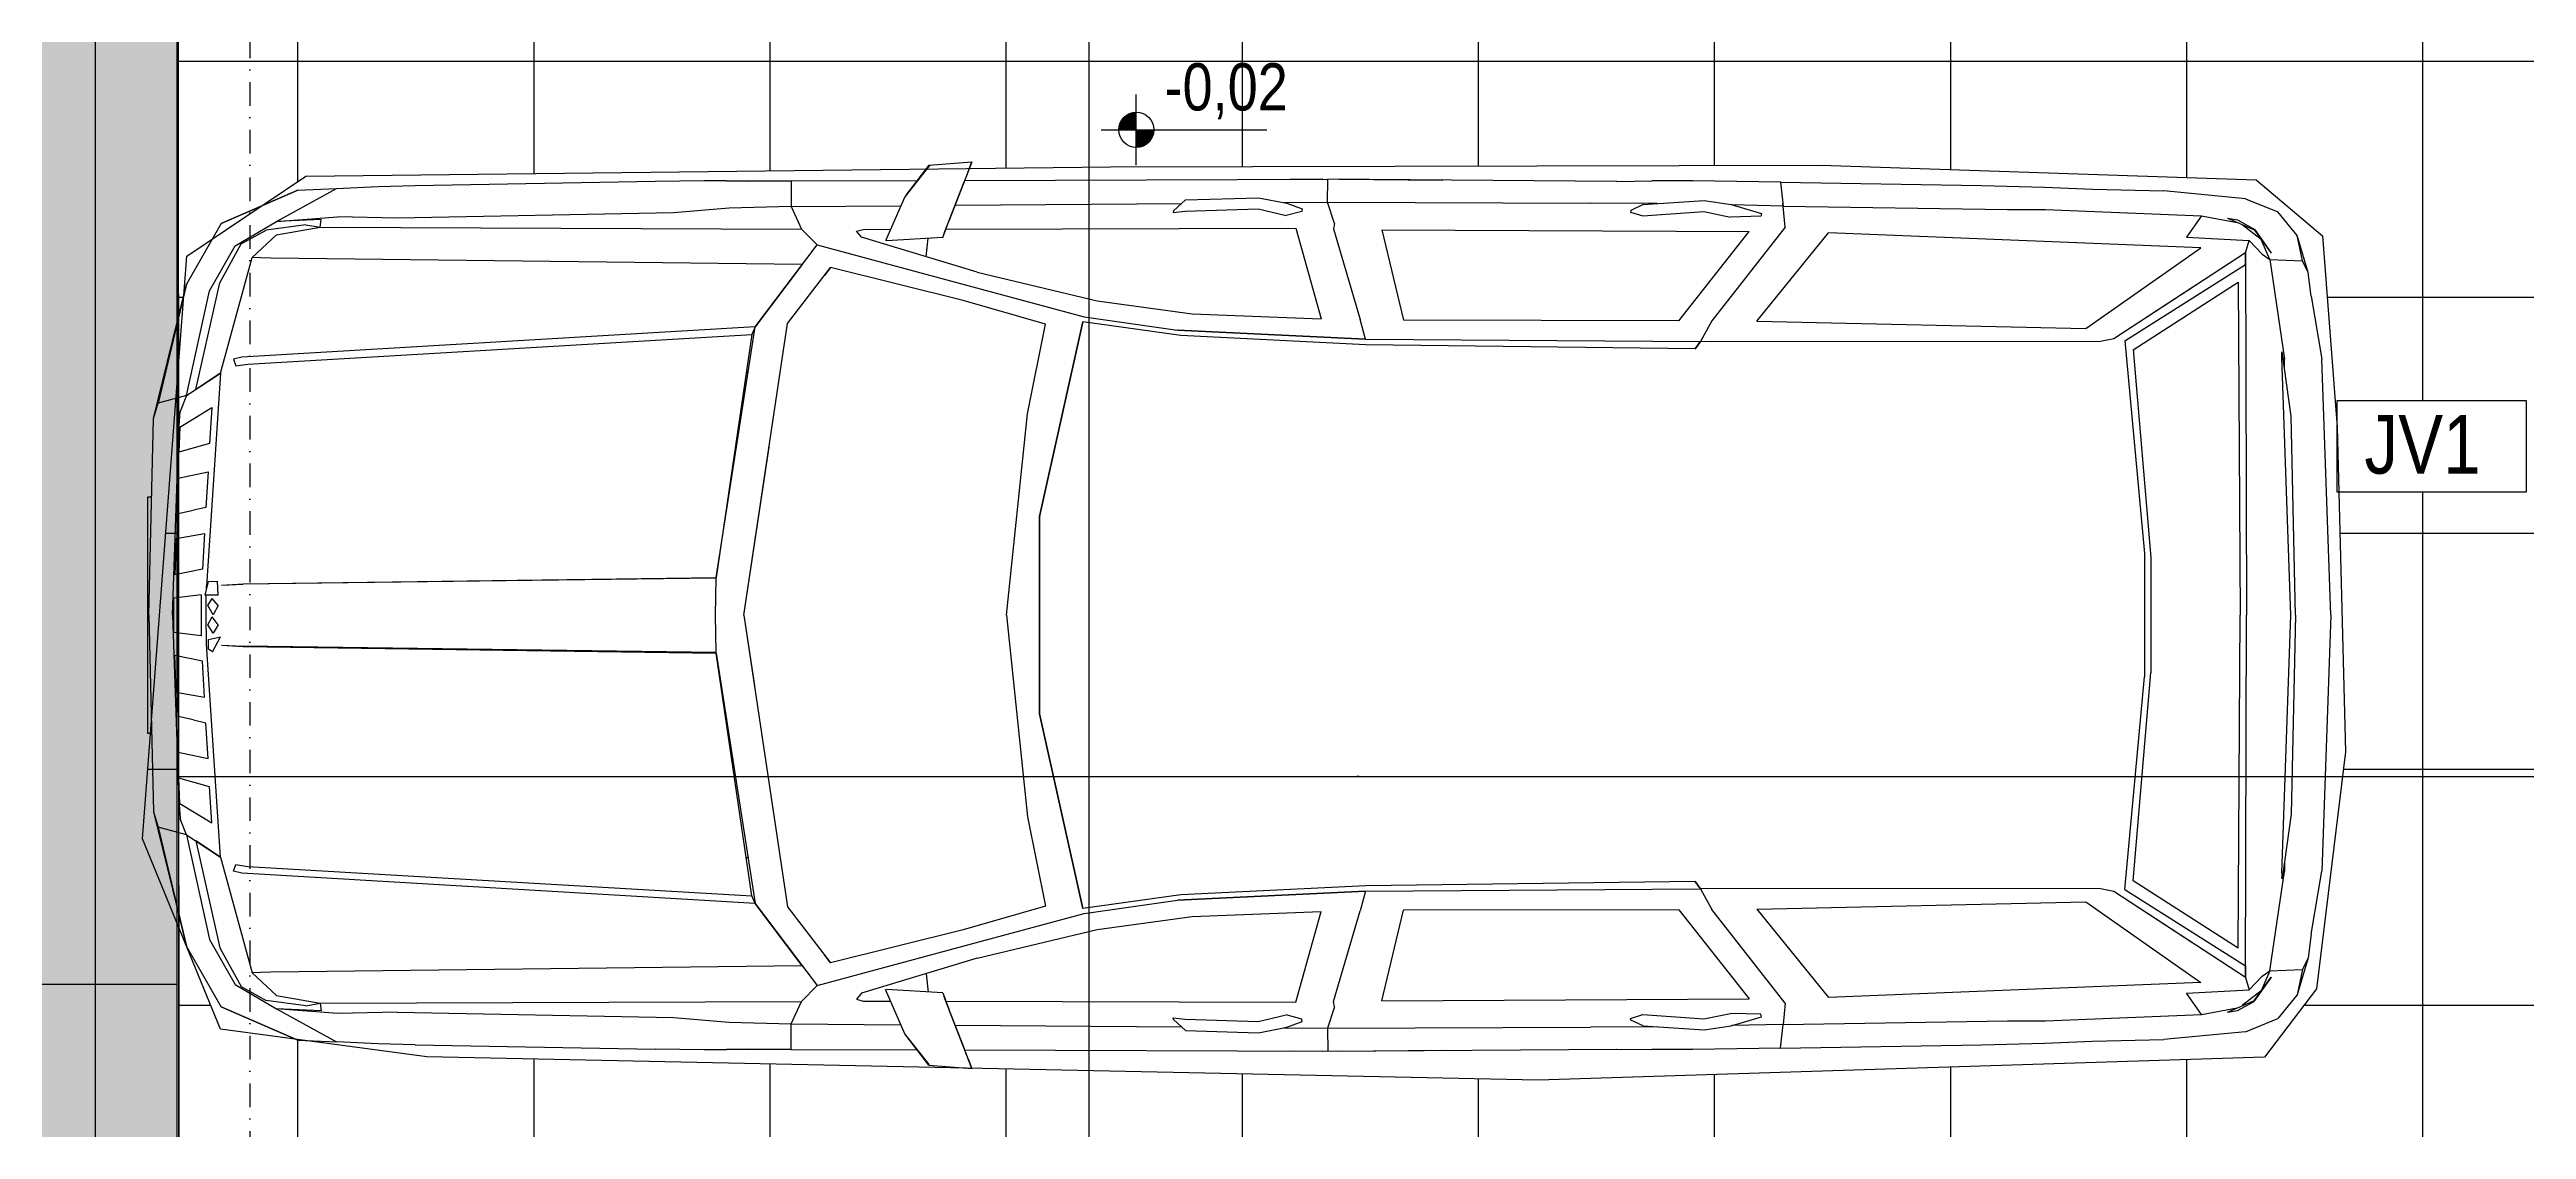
# Model space of a CAD drawing. Header units: millimetres. Extents: x -6300 to 1991, y -4770 to 4545.
# Drawn here: x -2597 to -2072, y 1157 to 1386 of the extents above; entities that cross this region are included whole.
import ezdxf
from ezdxf.enums import TextEntityAlignment as Align

# ---------------------------------------------------------------- set-up
doc = ezdxf.new("R2010")
doc.units = ezdxf.units.MM
doc.header["$LTSCALE"] = 20
doc.header["$MEASUREMENT"] = 0
doc.linetypes.add('DASHDOT2', pattern=[0.5, 0.25, -0.125, 0, -0.125])
doc.layers.get('0').update_dxf_attribs({"linetype": 'CONTINUOUS'})
doc.layers.get('DEFPOINTS').update_dxf_attribs({"linetype": 'CONTINUOUS'})
for name, color, linetype in [('COTA', 7, 'CONTINUOUS'), ('LAYER1', 7, 'CONTINUOUS'), ('MOBIL', 7, 'CONTINUOUS')]:
    doc.layers.add(name, color=color, linetype=linetype)
for name, color, linetype, lineweight in [('E-Pen-C', 4, 'CONTINUOUS', 15), ('E-Pen-G', 3, 'CONTINUOUS', 30), ('E-Txt-W', 7, 'CONTINUOUS', 20)]:
    doc.layers.add(name, color=color, linetype=linetype, lineweight=lineweight)
doc.styles.add('F2', font='ARIALN.TTF')
doc.dimstyles.new('DIMENSION-1', dxfattribs={"dimtxt": 0.145, "dimasz": 0.07, "dimexe": 1, "dimexo": 0, "dimgap": 0.12, "dimtad": 1, "dimzin": 7, "dimdsep": 46, "dimtxsty": 'F2', "dimblk1": 'TRACO', "dimblk2": 'TRACO', "dimsah": 1, "dimcen": 1, "dimse1": 1, "dimse2": 1, "dimclrd": 4, "dimclre": 256, "dimclrt": 4, "dimadec": 8, "dimazin": 0, "dimtfac": 1, "dimtix": 1, "dimtmove": 2, "dimatfit": 3, "dimldrblk": 'TRACO', "dimfxl": 1, "dimtolj": 1, "dimtzin": 0, "dimarcsym": 0})

# ---------------------------------------------------------------- blocks, each defined once
blk = doc.blocks.new('hilux 2')
at = {"layer": 'MOBIL', "color": 8}
for p, q in [((-2.9672, 0.9528), (-3.0199, 0.8866)), ((-2.9686, 0.953), (-3.0173, 0.8899)), ((-2.9686, 0.953), (-2.8774, 0.9605)), ((-2.8791, 0.9564), (-2.8942, 0.9177)), ((-2.8855, 0.9397), (-2.8774, 0.9605)), ((-2.8774, 0.9605), (-2.8791, 0.9564)), ((-4.4675, 0.8298), (-4.3049, 0.9004)), ((-4.3049, 0.9004), (-4.4674, 0.8298)), ((-4.3503, 0.834), (-4.2234, 0.9041)), ((-4.3049, 0.9004), (-4.2234, 0.9041)), ((-4.2234, 0.9041), (-4.135, 0.9079)), ((-4.135, 0.9079), (-4.0564, 0.91)), ((-4.0564, 0.91), (-3.548, 0.9196)), ((-3.548, 0.9196), (-3.444, 0.921)), ((-3.351, 0.9192), (-3.444, 0.921)), ((-3.444, 0.921), (-3.351, 0.9192)), ((-3.2603, 0.9199), (-3.351, 0.9192)), ((-3.351, 0.9192), (-3.2603, 0.9199)), ((-3.2603, 0.9199), (-3.2604, 0.8655)), ((-3.2603, 0.9199), (-2.9935, 0.9207)), ((-2.9346, 0.8131), (-2.8942, 0.9177)), ((-2.9346, 0.8131), (-2.8942, 0.9177)), ((-2.8855, 0.9397), (-2.9261, 0.8348)), ((-2.8927, 0.921), (-2.1242, 0.9235)), ((-2.1348, 0.924), (-2.2039, 0.9232)), ((-2.1344, 0.9235), (-2.1348, 0.924)), ((-2.1244, 0.8749), (-2.1242, 0.9235)), ((-1.5125, 0.919), (-2.1242, 0.9235)), ((-2.1005, 0.9236), (-1.8802, 0.9217)), ((-2.1005, 0.9236), (-2.1005, 0.9233)), ((-1.5125, 0.919), (-1.4378, 0.9198)), ((-1.5122, 0.919), (-1.5125, 0.919)), ((-1.3512, 0.9198), (-1.4378, 0.9198)), ((-1.1649, 0.9174), (-1.3512, 0.9198)), ((-1.165, 0.9174), (-0.7396, 0.91)), ((-1.165, 0.9174), (-1.1595, 0.8668)), ((-1.165, 0.9174), (-1.1649, 0.9174)), ((-0.7396, 0.91), (-0.6059, 0.9065)), ((-0.6059, 0.9065), (-0.5046, 0.9024)), ((-0.5046, 0.9024), (-0.3535, 0.899)), ((-0.1806, 0.8823), (-0.3535, 0.899)), ((-4.3503, 0.834), (-4.2213, 0.8436)), ((-4.0948, 0.841), (-4.2213, 0.8436)), ((-3.5096, 0.8522), (-4.0948, 0.841)), ((-3.3915, 0.8622), (-3.5096, 0.8522)), ((-3.2604, 0.8655), (-3.3916, 0.8622)), ((-3.2604, 0.8655), (-3.0282, 0.8674)), ((-3.2604, 0.8655), (-3.2387, 0.818)), ((-3.0199, 0.8866), (-3.0604, 0.793)), ((-2.9131, 0.8684), (-2.4332, 0.8723)), ((-2.4509, 0.8565), (-2.4516, 0.8529)), ((-2.4516, 0.8529), (-2.426, 0.8556)), ((-2.4251, 0.8796), (-2.4509, 0.8565)), ((-2.426, 0.8556), (-2.2712, 0.8606)), ((-2.4251, 0.8796), (-2.2704, 0.8844)), ((-2.2712, 0.8606), (-2.2118, 0.8465)), ((-2.2704, 0.8844), (-2.2105, 0.8729)), ((-2.2167, 0.8741), (-2.1244, 0.8749)), ((-2.1791, 0.8554), (-2.2118, 0.8465)), ((-2.2105, 0.8729), (-2.1781, 0.8609)), ((-2.1781, 0.8609), (-2.1791, 0.8554)), ((-2.1244, 0.8749), (-1.5679, 0.873)), ((-2.1095, 0.8297), (-2.1244, 0.8749)), ((-1.4267, 0.8721), (-1.5679, 0.873)), ((-1.4823, 0.8576), (-1.483, 0.854)), ((-1.483, 0.854), (-1.457, 0.8462)), ((-1.4561, 0.8702), (-1.4823, 0.8576)), ((-1.457, 0.8462), (-1.3276, 0.8552)), ((-1.4561, 0.8702), (-1.3268, 0.8784)), ((-1.3276, 0.8552), (-1.2713, 0.8434)), ((-1.3268, 0.8784), (-1.2699, 0.8698)), ((-1.2067, 0.8455), (-1.2713, 0.8434)), ((-1.2699, 0.8698), (-1.2056, 0.851)), ((-1.1595, 0.8668), (-1.2682, 0.8693)), ((-1.2056, 0.851), (-1.2067, 0.8455)), ((-1.1595, 0.8668), (-1.1601, 0.8725)), ((-1.1595, 0.8668), (-0.6848, 0.8593)), ((-1.1553, 0.822), (-1.1595, 0.8668)), ((-0.6848, 0.8593), (-0.6042, 0.8591)), ((-0.6042, 0.8591), (-0.2735, 0.8461)), ((-0.6042, 0.8591), (-0.6039, 0.8591)), ((-0.2735, 0.8461), (-0.3056, 0.801)), ((-0.2737, 0.8461), (-0.2735, 0.8461)), ((-0.2735, 0.8461), (-0.198, 0.8318)), ((-0.2188, 0.8408), (-0.1604, 0.8154)), ((-0.2188, 0.8408), (-0.1973, 0.8377)), ((-0.1806, 0.8823), (-0.1118, 0.8545)), ((-0.0708, 0.8041), (-0.1118, 0.8545)), ((-4.4674, 0.8298), (-4.5407, 0.7012)), ((-4.4675, 0.8298), (-4.5407, 0.7013)), ((-4.438, 0.7821), (-4.3503, 0.834)), ((-4.4253, 0.7865), (-4.372, 0.8159)), ((-4.3505, 0.8059), (-4.4017, 0.7578)), ((-4.288, 0.8272), (-4.372, 0.8159)), ((-4.3505, 0.8059), (-4.258, 0.8222)), ((-4.2556, 0.8382), (-4.3503, 0.834)), ((-4.288, 0.8272), (-4.258, 0.8222)), ((-4.258, 0.8222), (-4.2556, 0.8382)), ((-4.258, 0.8222), (-3.2387, 0.818)), ((-3.2053, 0.7846), (-3.2387, 0.818)), ((-3.1219, 0.8133), (-3.1078, 0.8174)), ((-3.1112, 0.8009), (-3.1219, 0.8133)), ((-2.8662, 0.7267), (-3.1112, 0.8009)), ((-3.1078, 0.8174), (-3.0498, 0.8176)), ((-2.9395, 0.8003), (-3.0582, 0.7929)), ((-2.9742, 0.7594), (-2.9701, 0.7984)), ((-2.9742, 0.7594), (-2.9701, 0.7984)), ((-2.9395, 0.8003), (-2.9261, 0.8348)), ((-2.9395, 0.8003), (-2.9346, 0.8131)), ((-2.9395, 0.8003), (-2.9346, 0.8131)), ((-2.9327, 0.8179), (-2.1919, 0.8198)), ((-2.1919, 0.8198), (-2.1379, 0.6279)), ((-2.1095, 0.8297), (-2.1117, 0.8184)), ((-2.1117, 0.8184), (-2.0554, 0.6265)), ((-2.1117, 0.8184), (-2.0554, 0.6265)), ((-2.0095, 0.8166), (-1.2314, 0.813)), ((-2.0095, 0.8166), (-1.9633, 0.625)), ((-1.3803, 0.6239), (-1.2314, 0.813)), ((-1.1553, 0.822), (-1.311, 0.6235)), ((-1.2153, 0.6229), (-1.0636, 0.8101)), ((-0.2753, 0.778), (-1.0636, 0.8101)), ((-0.3056, 0.801), (-0.1727, 0.7939)), ((-0.1973, 0.8377), (-0.1636, 0.8188)), ((-0.1477, 0.7957), (-0.1873, 0.8271)), ((-0.1804, 0.7676), (-0.1727, 0.7939)), ((-0.1728, 0.7939), (-0.1455, 0.7648)), ((-0.1604, 0.8154), (-0.1636, 0.8188)), ((-0.1614, 0.8158), (-0.126, 0.7669)), ((-0.1604, 0.8154), (-0.1269, 0.7686)), ((-0.1291, 0.7533), (-0.1477, 0.7957)), ((-0.0478, 0.7261), (-0.0708, 0.8042)), ((-0.0601, 0.7507), (-0.0708, 0.8042)), ((-4.4924, 0.6868), (-4.438, 0.7821)), ((-4.47, 0.7044), (-4.4253, 0.7865)), ((-4.4685, 0.5125), (-4.4017, 0.7578)), ((-4.3844, 0.7571), (-4.4017, 0.7578)), ((-4.3619, 0.7563), (-4.3844, 0.7571)), ((-3.2368, 0.7429), (-4.3619, 0.7563)), ((-3.3366, 0.611), (-3.2053, 0.7846)), ((-3.2368, 0.7429), (-3.3366, 0.611)), ((-3.2681, 0.618), (-3.1767, 0.7364)), ((-3.2053, 0.7846), (-2.9043, 0.7032)), ((-3.1767, 0.7364), (-3.1898, 0.7195)), ((-2.8962, 0.6665), (-3.1767, 0.7364)), ((-0.5188, 0.6073), (-0.2753, 0.778)), ((-0.1804, 0.7676), (-0.4594, 0.5855)), ((-0.4362, 0.5814), (-0.1803, 0.743)), ((-0.1804, 0.7676), (-0.1783, 0)), ((-0.1803, 0.743), (-0.1804, 0.7676)), ((-0.1455, 0.7648), (-0.1291, 0.7533)), ((-0.1291, 0.7533), (-0.0982, 0.5427)), ((-0.1291, 0.7533), (-0.0601, 0.7507)), ((-0.126, 0.7669), (-0.1269, 0.7686)), ((-0.0478, 0.7261), (-0.0601, 0.7507)), ((-4.6106, 0.4167), (-4.5407, 0.7013)), ((-4.5407, 0.7013), (-4.6008, 0.4489)), ((-4.6008, 0.4489), (-4.5407, 0.7012)), ((-4.5409, 0.4651), (-4.4924, 0.6868)), ((-4.5214, 0.4778), (-4.47, 0.7044)), ((-2.9043, 0.7032), (-2.6399, 0.632)), ((-2.8662, 0.7267), (-2.612, 0.6657)), ((-0.2922, 0.6947), (-0.4594, 0.5855)), ((-0.4183, 0.5624), (-0.1958, 0.7055)), ((-0.1958, 0.7055), (-0.1916, 0)), ((-0.0415, 0.6756), (-0.0478, 0.7261)), ((-2.7217, 0.6162), (-2.8962, 0.6665)), ((-2.6399, 0.632), (-2.4425, 0.6037)), ((-2.612, 0.6657), (-2.4111, 0.6381)), ((-2.4111, 0.6381), (-2.1379, 0.6279)), ((-0.0415, 0.6756), (-0.0192, 0.5421)), ((-3.3366, 0.611), (-4.4238, 0.5468)), ((-4.4112, 0.5321), (-3.3433, 0.5947)), ((-3.4193, 0.0802), (-3.3366, 0.611)), ((-3.3433, 0.5947), (-3.4193, 0.0802)), ((-3.3603, 0), (-3.2681, 0.618)), ((-3.3366, 0.611), (-3.3433, 0.5947)), ((-2.7602, 0.4269), (-2.7217, 0.6162)), ((-2.7345, 0.209), (-2.643, 0.6213)), ((-2.643, 0.6213), (-2.7345, 0.209)), ((-2.435, 0.5923), (-2.643, 0.6213)), ((-2.0443, 0.5845), (-2.4425, 0.6037)), ((-2.4425, 0.6037), (-2.0444, 0.5845)), ((-2.0436, 0.573), (-2.435, 0.5923)), ((-2.0443, 0.5845), (-2.0554, 0.6265)), ((-2.0444, 0.5845), (-1.3347, 0.5796)), ((-2.0443, 0.5845), (-2.044, 0.5845)), ((-1.3803, 0.6239), (-1.9633, 0.625)), ((-1.3347, 0.5796), (-1.3462, 0.564)), ((-1.3462, 0.564), (-1.3353, 0.5788)), ((-1.311, 0.6235), (-1.3347, 0.5796)), ((-0.4912, 0.5788), (-1.3347, 0.5796)), ((-1.2153, 0.6229), (-0.5188, 0.6073)), ((-0.4594, 0.5855), (-0.4912, 0.5788)), ((-0.4362, 0.5814), (-0.3946, 0.1304)), ((-4.4238, 0.5468), (-4.4413, 0.5424)), ((-4.4413, 0.5424), (-4.4361, 0.5279)), ((-4.4361, 0.5279), (-4.4112, 0.5321)), ((-1.3462, 0.564), (-2.0436, 0.573)), ((-0.4183, 0.5625), (-0.3812, 0.1224)), ((-0.1039, 0.5458), (-0.1034, 0.5562)), ((-0.0848, 0), (-0.1039, 0.5458)), ((-0.1029, 0.5582), (-0.1034, 0.5562)), ((-0.1026, 0.5578), (-0.1029, 0.5582)), ((-0.0836, 0.4217), (-0.1026, 0.5578)), ((-0.1006, 0.544), (-0.0982, 0.5427)), ((-0.1006, 0.544), (-0.0982, 0.5427)), ((-0.0999, 0.5384), (-0.0982, 0.5427)), ((-0.0981, 0.5256), (-0.0982, 0.5427)), ((0, 0), (-0.0192, 0.5421)), ((-4.5409, 0.4651), (-4.4685, 0.5125)), ((-4.4685, 0.5125), (-4.5214, 0.4778)), ((-4.4685, 0.5125), (-4.4987, 0.0616)), ((-3.3517, 0.5142), (-3.3552, 0.5142)), ((-0.1797, 0.5144), (-0.1797, 0.5144)), ((-4.6106, 0.4167), (-4.6008, 0.4489)), ((-4.6106, 0.4167), (-4.6008, 0.4489)), ((-4.5409, 0.4651), (-4.6008, 0.4489)), ((-4.5571, 0.3913), (-4.5541, 0.4316)), ((-4.5549, 0.3986), (-4.4872, 0.4397)), ((-4.5409, 0.4651), (-4.5541, 0.4316)), ((-4.4872, 0.4397), (-4.4919, 0.3637)), ((-2.8045, 0), (-2.7601, 0.4269)), ((-2.8045, 0), (-2.7602, 0.4269)), ((-0.0744, 0), (-0.0836, 0.4217)), ((-4.6207, 0), (-4.6106, 0.4167)), ((-4.5703, 0), (-4.5571, 0.3913)), ((-4.5549, 0.3986), (-4.5567, 0.3451)), ((-4.4919, 0.3637), (-4.5567, 0.3451)), ((-3.3603, 0), (-3.3072, 0.3562)), ((-4.5586, 0.2902), (-4.5612, 0.2137)), ((-4.5586, 0.2902), (-4.495, 0.3036)), ((-4.495, 0.3036), (-4.4996, 0.2284)), ((-4.6232, 0.25), (-4.6232, -0.25)), ((-4.6146, 0.25), (-4.6232, 0.25)), ((-4.527, 0.2219), (-4.5612, 0.2137)), ((-4.4996, 0.2284), (-4.5257, 0.2222)), ((-4.5629, 0.1628), (-4.5656, 0.0856)), ((-4.5629, 0.1628), (-4.5024, 0.1733)), ((-4.5024, 0.1733), (-4.5071, 0.0972)), ((-2.7345, 0.209), (-2.7345, -0.209)), ((-2.7345, -0.209), (-2.7345, 0.209)), ((-0.3946, 0.1304), (-0.3946, -0.1304)), ((-0.3812, 0.1224), (-0.3812, -0.1224)), ((-4.5071, 0.0972), (-4.5656, 0.0856)), ((-4.5015, 0.0424), (-4.4939, 0.0715)), ((-4.4988, 0.053), (-4.4987, 0.0616)), ((-4.4939, 0.0715), (-4.4754, 0.0718)), ((-4.4737, 0.0424), (-4.4754, 0.0718)), ((-4.4669, 0.0637), (-4.4207, 0.0663)), ((-4.4669, 0.0637), (-4.4205, 0.0655)), ((-4.4207, 0.0663), (-3.4193, 0.0802)), ((-3.4193, 0.0788), (-4.4206, 0.0655)), ((-3.4203, 0), (-3.4193, 0.0788)), ((-3.4193, 0.0788), (-3.4193, 0.0802)), ((-3.4193, 0.0802), (-3.4193, 0.0802)), ((-4.6207, 0), (-4.6106, -0.4167)), ((-4.5703, 0), (-4.5571, -0.3913)), ((-4.5099, 0.0434), (-4.5673, 0.0363)), ((-4.5673, -0.0363), (-4.5673, 0.0363)), ((-4.5099, 0.0434), (-4.5099, -0.0434)), ((-4.4737, 0.0424), (-4.5015, 0.0424)), ((-4.4993, 0), (-4.4989, 0.0424)), ((-4.4987, -0.0616), (-4.4993, 0)), ((-4.4955, 0.0208), (-4.4863, 0.0351)), ((-4.4846, 0.0006), (-4.4955, 0.0208)), ((-4.4738, 0.0208), (-4.4863, 0.0351)), ((-4.4738, 0.0208), (-4.4846, 0.0006)), ((-3.4203, 0.0001), (-3.4203, 0)), ((-3.4193, -0.0788), (-3.4203, 0)), ((-3.3603, 0), (-3.3381, -0.1489)), ((-2.8045, 0), (-2.7602, -0.4269)), ((-0.1958, -0.7055), (-0.1916, 0)), ((-0.1804, -0.7676), (-0.1783, 0)), ((-0.1039, -0.5458), (-0.0848, 0)), ((-0.0744, 0), (-0.0836, -0.4217)), ((0, 0), (-0.0192, -0.5421)), ((-4.5099, -0.0434), (-4.5673, -0.0363)), ((-4.4956, -0.0203), (-4.4863, -0.0038)), ((-4.4846, -0.0382), (-4.4956, -0.0203)), ((-4.4939, -0.0516), (-4.4689, -0.0456)), ((-4.4939, -0.0723), (-4.4939, -0.0516)), ((-4.4737, -0.0203), (-4.4863, -0.0038)), ((-4.4859, -0.0778), (-4.4689, -0.0456)), ((-4.4737, -0.0203), (-4.4846, -0.0382)), ((-3.3603, 0), (-3.2681, -0.618)), ((-4.5629, -0.1628), (-4.5656, -0.0856)), ((-4.5071, -0.0972), (-4.5656, -0.0856)), ((-4.5024, -0.1733), (-4.5071, -0.0972)), ((-4.4685, -0.5125), (-4.4987, -0.0616)), ((-4.4859, -0.0778), (-4.4939, -0.0723)), ((-4.4669, -0.0637), (-4.4205, -0.0655)), ((-4.4669, -0.0637), (-4.4207, -0.0663)), ((-4.4207, -0.0663), (-3.4193, -0.0802)), ((-3.4193, -0.0788), (-4.4206, -0.0655)), ((-3.4193, -0.0802), (-3.4193, -0.0788)), ((-3.4193, -0.0802), (-3.3366, -0.611)), ((-3.3433, -0.5947), (-3.4193, -0.0802)), ((-3.4193, -0.0802), (-3.4193, -0.0802)), ((-0.4362, -0.5814), (-0.3946, -0.1304)), ((-0.4183, -0.5625), (-0.3812, -0.1224)), ((-4.5629, -0.1628), (-4.5024, -0.1733)), ((-2.7345, -0.209), (-2.643, -0.6213)), ((-2.643, -0.6213), (-2.7345, -0.209)), ((-4.6232, -0.25), (-4.6146, -0.25)), ((-4.5586, -0.2902), (-4.5612, -0.2137)), ((-4.527, -0.2219), (-4.5612, -0.2137)), ((-4.4996, -0.2284), (-4.5257, -0.2222)), ((-4.495, -0.3036), (-4.4996, -0.2284)), ((-4.5586, -0.2902), (-4.495, -0.3036)), ((-4.5549, -0.3986), (-4.5567, -0.3451)), ((-4.4919, -0.3637), (-4.5567, -0.3451)), ((-4.4872, -0.4397), (-4.4919, -0.3637)), ((-4.6106, -0.4167), (-4.5407, -0.7013)), ((-4.6106, -0.4167), (-4.6008, -0.4489)), ((-4.6106, -0.4167), (-4.6008, -0.4489)), ((-4.5571, -0.3913), (-4.5541, -0.4316)), ((-4.5549, -0.3986), (-4.4872, -0.4397)), ((-4.6008, -0.4489), (-4.5407, -0.7012)), ((-4.5407, -0.7013), (-4.6008, -0.4489)), ((-4.5409, -0.4651), (-4.6008, -0.4489)), ((-4.5409, -0.4651), (-4.5541, -0.4316)), ((-4.5409, -0.4651), (-4.4924, -0.6868)), ((-4.5409, -0.4651), (-4.4685, -0.5125)), ((-2.7602, -0.4269), (-2.7217, -0.6162)), ((-0.0836, -0.4217), (-0.1026, -0.5578)), ((-4.5214, -0.4778), (-4.47, -0.7044)), ((-4.4685, -0.5125), (-4.5214, -0.4778)), ((-4.4685, -0.5125), (-4.4017, -0.7578)), ((-3.3517, -0.5142), (-3.3552, -0.5142)), ((-0.1797, -0.5144), (-0.1797, -0.5144)), ((-4.4413, -0.5424), (-4.4361, -0.5279)), ((-4.4238, -0.5468), (-4.4413, -0.5424)), ((-4.4361, -0.5279), (-4.4112, -0.5321)), ((-3.3366, -0.611), (-4.4238, -0.5468)), ((-4.4112, -0.5321), (-3.3433, -0.5947)), ((-2.0436, -0.573), (-2.435, -0.5923)), ((-1.3462, -0.564), (-2.0436, -0.573)), ((-1.3462, -0.564), (-1.3353, -0.5788)), ((-1.3347, -0.5796), (-1.3462, -0.564)), ((-0.1958, -0.7055), (-0.4183, -0.5624)), ((-0.1291, -0.7533), (-0.0982, -0.5427)), ((-0.1039, -0.5458), (-0.1034, -0.5562)), ((-0.1029, -0.5582), (-0.1034, -0.5562)), ((-0.1026, -0.5578), (-0.1029, -0.5582)), ((-0.1006, -0.544), (-0.0982, -0.5427)), ((-0.1006, -0.544), (-0.0982, -0.5427)), ((-0.0999, -0.5384), (-0.0982, -0.5427)), ((-0.0981, -0.5256), (-0.0982, -0.5427)), ((-0.0415, -0.6756), (-0.0192, -0.5421)), ((-3.3366, -0.611), (-3.3433, -0.5947)), ((-3.3366, -0.611), (-3.2053, -0.7846)), ((-3.2368, -0.7429), (-3.3366, -0.611)), ((-3.2681, -0.618), (-3.1767, -0.7364)), ((-2.7217, -0.6162), (-2.8962, -0.6665)), ((-2.435, -0.5923), (-2.643, -0.6213)), ((-2.6399, -0.632), (-2.4425, -0.6037)), ((-2.0443, -0.5845), (-2.4425, -0.6037)), ((-2.4425, -0.6037), (-2.0444, -0.5845)), ((-2.4111, -0.6381), (-2.1379, -0.6279)), ((-2.1919, -0.8198), (-2.1379, -0.6279)), ((-2.1117, -0.8184), (-2.0554, -0.6265)), ((-2.1117, -0.8184), (-2.0554, -0.6265)), ((-2.0443, -0.5845), (-2.0554, -0.6265)), ((-2.0444, -0.5845), (-1.3347, -0.5796)), ((-2.0443, -0.5845), (-2.044, -0.5845)), ((-2.0095, -0.8166), (-1.9633, -0.625)), ((-1.3803, -0.6239), (-1.9633, -0.625)), ((-1.3803, -0.6239), (-1.2314, -0.813)), ((-0.4912, -0.5788), (-1.3347, -0.5796)), ((-1.3347, -0.5796), (-1.311, -0.6235)), ((-1.1553, -0.822), (-1.311, -0.6235)), ((-1.2153, -0.6229), (-0.5188, -0.6073)), ((-1.2153, -0.6229), (-1.0636, -0.8101)), ((-0.5188, -0.6073), (-0.2753, -0.778)), ((-0.4594, -0.5855), (-0.4912, -0.5788)), ((-0.1804, -0.7676), (-0.4594, -0.5855)), ((-0.2922, -0.6947), (-0.4594, -0.5855)), ((-0.4362, -0.5814), (-0.1803, -0.743)), ((-2.8962, -0.6665), (-3.1767, -0.7364)), ((-2.9043, -0.7032), (-2.6399, -0.632)), ((-2.8662, -0.7267), (-2.612, -0.6657)), ((-2.612, -0.6657), (-2.4111, -0.6381)), ((-0.0415, -0.6756), (-0.0478, -0.7261)), ((-4.4674, -0.8298), (-4.5407, -0.7012)), ((-4.4675, -0.8298), (-4.5407, -0.7013)), ((-4.4924, -0.6868), (-4.438, -0.7821)), ((-4.47, -0.7044), (-4.4253, -0.7865)), ((-3.2053, -0.7846), (-2.9043, -0.7032)), ((-3.1767, -0.7364), (-3.1898, -0.7195)), ((-2.8662, -0.7267), (-3.1112, -0.8009)), ((-0.0478, -0.7261), (-0.0708, -0.8042)), ((-0.0478, -0.7261), (-0.0601, -0.7507)), ((-4.438, -0.7821), (-4.3503, -0.834)), ((-4.4253, -0.7865), (-4.372, -0.8159)), ((-4.3844, -0.7571), (-4.4017, -0.7578)), ((-4.3505, -0.8059), (-4.4017, -0.7578)), ((-4.3619, -0.7563), (-4.3844, -0.7571)), ((-3.2368, -0.7429), (-4.3619, -0.7563)), ((-3.2053, -0.7846), (-3.2387, -0.818)), ((-2.9742, -0.7594), (-2.9701, -0.7984)), ((-2.9742, -0.7594), (-2.9701, -0.7984)), ((-0.2753, -0.778), (-1.0636, -0.8101)), ((-0.1803, -0.743), (-0.1804, -0.7676)), ((-0.1804, -0.7676), (-0.1727, -0.7939)), ((-0.1728, -0.7939), (-0.1455, -0.7648)), ((-0.1614, -0.8158), (-0.126, -0.7669)), ((-0.1604, -0.8154), (-0.1269, -0.7686)), ((-0.1291, -0.7533), (-0.1477, -0.7957)), ((-0.1455, -0.7648), (-0.1291, -0.7533)), ((-0.1291, -0.7533), (-0.0601, -0.7507)), ((-0.126, -0.7669), (-0.1269, -0.7686)), ((-0.0601, -0.7507), (-0.0708, -0.8042)), ((-4.4675, -0.8298), (-4.3049, -0.9004)), ((-4.3049, -0.9004), (-4.4674, -0.8298)), ((-4.288, -0.8272), (-4.372, -0.8159)), ((-4.3505, -0.8059), (-4.258, -0.8222)), ((-4.3503, -0.834), (-4.2234, -0.9041)), ((-4.2213, -0.8436), (-4.3503, -0.834)), ((-4.2556, -0.8382), (-4.3503, -0.834)), ((-4.288, -0.8272), (-4.258, -0.8222)), ((-4.258, -0.8222), (-3.2387, -0.818)), ((-4.258, -0.8222), (-4.2556, -0.8382)), ((-3.2604, -0.8655), (-3.2387, -0.818)), ((-3.1112, -0.8009), (-3.1219, -0.8133)), ((-3.1219, -0.8133), (-3.1078, -0.8174)), ((-3.1078, -0.8174), (-3.0498, -0.8176)), ((-3.0199, -0.8866), (-3.0604, -0.793)), ((-2.9395, -0.8003), (-3.0582, -0.7929)), ((-2.9395, -0.8003), (-2.9261, -0.8348)), ((-2.9395, -0.8003), (-2.9346, -0.8131)), ((-2.9395, -0.8003), (-2.9346, -0.8131)), ((-2.9346, -0.8131), (-2.8942, -0.9177)), ((-2.9346, -0.8131), (-2.8942, -0.9177)), ((-2.9327, -0.8179), (-2.1919, -0.8198)), ((-2.8855, -0.9397), (-2.9261, -0.8348)), ((-2.1095, -0.8297), (-2.1244, -0.8749)), ((-2.1095, -0.8297), (-2.1117, -0.8184)), ((-2.0095, -0.8166), (-1.2314, -0.813)), ((-1.1553, -0.822), (-1.1595, -0.8668)), ((-0.3056, -0.801), (-0.1727, -0.7939)), ((-0.2735, -0.8461), (-0.3056, -0.801)), ((-0.2735, -0.8461), (-0.198, -0.8318)), ((-0.2188, -0.8408), (-0.1604, -0.8154)), ((-0.2188, -0.8408), (-0.1973, -0.8377)), ((-0.1973, -0.8377), (-0.1636, -0.8188)), ((-0.1477, -0.7957), (-0.1873, -0.8271)), ((-0.1604, -0.8154), (-0.1636, -0.8188)), ((-0.0708, -0.8041), (-0.1118, -0.8545)), ((-4.0948, -0.841), (-4.2213, -0.8436)), ((-4.0948, -0.841), (-3.5096, -0.8522)), ((-3.5096, -0.8522), (-3.3915, -0.8622)), ((-3.3916, -0.8622), (-3.2604, -0.8655)), ((-3.2604, -0.8655), (-3.0282, -0.8674)), ((-3.2603, -0.9199), (-3.2604, -0.8655)), ((-2.9672, -0.9528), (-3.0199, -0.8866)), ((-2.9686, -0.953), (-3.0173, -0.8899)), ((-2.9131, -0.8684), (-2.4332, -0.8723)), ((-2.4516, -0.8529), (-2.426, -0.8556)), ((-2.4509, -0.8565), (-2.4516, -0.8529)), ((-2.4251, -0.8796), (-2.4509, -0.8565)), ((-2.426, -0.8556), (-2.2712, -0.8606)), ((-2.4251, -0.8796), (-2.2704, -0.8844)), ((-2.2712, -0.8606), (-2.2118, -0.8465)), ((-2.2704, -0.8844), (-2.2105, -0.8729)), ((-2.2167, -0.8741), (-2.1244, -0.8749)), ((-2.1791, -0.8554), (-2.2118, -0.8465)), ((-2.2105, -0.8729), (-2.1781, -0.8609)), ((-2.1781, -0.8609), (-2.1791, -0.8554)), ((-2.1244, -0.8749), (-1.5679, -0.873)), ((-2.1244, -0.8749), (-2.1242, -0.9235)), ((-1.4267, -0.8721), (-1.5679, -0.873)), ((-1.483, -0.854), (-1.457, -0.8462)), ((-1.4823, -0.8576), (-1.483, -0.854)), ((-1.4561, -0.8702), (-1.4823, -0.8576)), ((-1.457, -0.8462), (-1.3276, -0.8552)), ((-1.4561, -0.8702), (-1.3268, -0.8784)), ((-1.3276, -0.8552), (-1.2713, -0.8434)), ((-1.3268, -0.8784), (-1.2699, -0.8698)), ((-1.2067, -0.8455), (-1.2713, -0.8434)), ((-1.2699, -0.8698), (-1.2056, -0.851)), ((-1.1595, -0.8668), (-1.2682, -0.8693)), ((-1.2056, -0.851), (-1.2067, -0.8455)), ((-1.165, -0.9174), (-1.1595, -0.8668)), ((-1.1595, -0.8668), (-0.6848, -0.8593)), ((-0.6848, -0.8593), (-0.6042, -0.8591)), ((-0.6042, -0.8591), (-0.2735, -0.8461)), ((-0.6042, -0.8591), (-0.6039, -0.8591)), ((-0.1806, -0.8823), (-0.3535, -0.899)), ((-0.2737, -0.8461), (-0.2735, -0.8461)), ((-0.1806, -0.8823), (-0.1118, -0.8545)), ((-4.3049, -0.9004), (-4.2234, -0.9041)), ((-4.135, -0.9079), (-4.2234, -0.9041)), ((-4.0564, -0.91), (-4.135, -0.9079)), ((-4.0564, -0.91), (-3.548, -0.9196)), ((-3.444, -0.921), (-3.548, -0.9196)), ((-3.444, -0.921), (-3.351, -0.9192)), ((-3.351, -0.9192), (-3.444, -0.921)), ((-3.351, -0.9192), (-3.2603, -0.9199)), ((-3.2603, -0.9199), (-3.351, -0.9192)), ((-3.2603, -0.9199), (-2.9935, -0.9207)), ((-2.8791, -0.9564), (-2.8942, -0.9177)), ((-2.8927, -0.921), (-2.1242, -0.9235)), ((-2.8855, -0.9397), (-2.8774, -0.9605)), ((-2.1348, -0.924), (-2.2039, -0.9232)), ((-2.1344, -0.9235), (-2.1348, -0.924)), ((-2.1242, -0.9235), (-1.5122, -0.919)), ((-2.1005, -0.9236), (-1.8802, -0.9217)), ((-2.1005, -0.9233), (-2.1005, -0.9236)), ((-1.5125, -0.919), (-1.4378, -0.9198)), ((-1.3512, -0.9198), (-1.4378, -0.9198)), ((-1.1649, -0.9174), (-1.3512, -0.9198)), ((-1.165, -0.9174), (-0.7396, -0.91)), ((-1.165, -0.9174), (-1.1649, -0.9174)), ((-0.7396, -0.91), (-0.6059, -0.9065)), ((-0.6059, -0.9065), (-0.5046, -0.9024)), ((-0.5046, -0.9024), (-0.3535, -0.899)), ((-2.9686, -0.953), (-2.8774, -0.9605)), ((-2.8774, -0.9605), (-2.8791, -0.9564))]:
    blk.add_line(p, q, dxfattribs=at)
blk = doc.blocks.new('NV')
at = {"color": 4, "linetype": 'ByBlock', "ltscale": 0.5}
for p, q in [((-1.4143, -0.1421), (-1.4143, 0.1067)), ((-1.5387, -0.0177), (-0.9535, -0.0177))]:
    blk.add_line(p, q, dxfattribs=at)
at = {"color": 4, "ltscale": 2.5}
blk.add_circle((-1.4143, -0.0177), 0.0622, dxfattribs=at)
at = {"color": 4}
for points in [[(-1.4143, -0.0177), (-1.4583, 0.0263), (-1.4765, -0.0177), (-1.4717, 0.0061)], [(-1.4143, -0.0177), (-1.4143, 0.0445), (-1.4583, 0.0263), (-1.4381, 0.0398)], [(-1.4143, -0.0177), (-1.3521, -0.0177), (-1.3703, -0.0617), (-1.3568, -0.0415)], [(-1.4143, -0.0177), (-1.3703, -0.0617), (-1.4143, -0.0799), (-1.3905, -0.0752)]]:
    blk.add_solid(points, dxfattribs=at)
at = {"layer": 'E-Txt-W', "color": 4, "ltscale": 2.5, "style": 'F2'}
blk.add_attdef('COTAPISO', (-1.3058, 0.0735), '', height=0.15, dxfattribs=at)
blk = doc.blocks.new('TRACO')
at = {"layer": 'E-Pen-C'}
for p, q in [((-1, 0), (1, 0)), ((0, 1), (0, -1))]:
    blk.add_line(p, q, dxfattribs=at)
at = {"layer": 'E-Pen-G'}
blk.add_line((-0.4, -0.4), (0.4, 0.4), dxfattribs=at)
blk = doc.blocks.new('*D1055')
at = {"layer": 'COTA', "color": 4, "linetype": 'Continuous', "lineweight": -2}
blk.add_line((-2376.68, 1647.02), (-2376.68, 1132.16), dxfattribs=at)
at = {"layer": 'DEFPOINTS', "color": 0, "linetype": 'Continuous'}
for p in [(-2419.72, 1647.09, -182.96), (-2419.72, 1132.09, -182.96), (-2376.68, 1132.09)]:
    blk.add_point(p, dxfattribs=at)
at = {"layer": 'COTA', "color": 4, "linetype": 'Continuous', "lineweight": -2, "xscale": 0.07, "yscale": 0.07, "zscale": 0.07}
for p, rotation in [((-2376.68, 1647.09), 90), ((-2376.68, 1132.09), 270)]:
    blk.add_blockref('TRACO', p, dxfattribs=dict(at, rotation=rotation))
at = {"layer": 'COTA', "color": 4, "linetype": 'Continuous', "insert": (-2376.87, 1389.59), "char_height": 0.145, "attachment_point": 5, "rotation": 90, "style": 'F2'}
blk.add_mtext('\\A1;515.00', dxfattribs=at)
blk = doc.blocks.new('*D1060')
at = {"layer": 'COTA', "color": 4, "linetype": 'Continuous', "lineweight": -2}
blk.add_line((-2587.1, 1677.02), (-2587.1, 1102.16), dxfattribs=at)
at = {"layer": 'DEFPOINTS', "color": 0, "linetype": 'Continuous'}
for p in [(-2569.72, 1677.09, -182.96), (-2587.1, 1102.09), (-2569.31, 1102.09)]:
    blk.add_point(p, dxfattribs=at)
at = {"layer": 'COTA', "color": 4, "linetype": 'Continuous', "lineweight": -2, "xscale": 0.07, "yscale": 0.07, "zscale": 0.07}
for p, rotation in [((-2587.1, 1677.09), 90), ((-2587.1, 1102.09), 270)]:
    blk.add_blockref('TRACO', p, dxfattribs=dict(at, rotation=rotation))
at = {"layer": 'COTA', "color": 4, "linetype": 'Continuous', "insert": (-2587.29, 1389.59), "char_height": 0.145, "attachment_point": 5, "rotation": 90, "style": 'F2'}
blk.add_mtext('\\A1;575.00', dxfattribs=at)
blk = doc.blocks.new('*D1001')
at = {"layer": 'COTA', "color": 4, "linetype": 'Continuous', "lineweight": -2}
blk.add_line((-2719.64, 1188.23), (-2569.78, 1188.23), dxfattribs=at)
at = {"layer": 'DEFPOINTS', "color": 0, "linetype": 'Continuous'}
for p in [(-2569.71, 1188.23), (-2719.71, 1181.81, 38), (-2569.71, 1181.82)]:
    blk.add_point(p, dxfattribs=at)
at = {"layer": 'COTA', "color": 4, "linetype": 'Continuous', "lineweight": -2, "xscale": 0.07, "yscale": 0.07, "zscale": 0.07, "rotation": 180}
blk.add_blockref('TRACO', (-2719.71, 1188.23), dxfattribs=at)
at = {"layer": 'COTA', "color": 4, "linetype": 'Continuous', "lineweight": -2, "xscale": 0.07, "yscale": 0.07, "zscale": 0.07}
blk.add_blockref('TRACO', (-2569.71, 1188.23), dxfattribs=at)
at = {"layer": 'COTA', "color": 4, "linetype": 'Continuous', "insert": (-2644.71, 1188.43), "char_height": 0.145, "attachment_point": 5, "style": 'F2'}
blk.add_mtext('\\A1;150.00', dxfattribs=at)
blk = doc.blocks.new('*D1007')
at = {"layer": 'COTA', "color": 4, "linetype": 'Continuous', "lineweight": -2}
blk.add_line((-2569.64, 1232.25), (-2069.78, 1232.25), dxfattribs=at)
at = {"layer": 'DEFPOINTS', "color": 0, "linetype": 'Continuous'}
for p in [(-2569.71, 1343.62), (-2069.71, 1281.01), (-2069.71, 1232.25)]:
    blk.add_point(p, dxfattribs=at)
at = {"layer": 'COTA', "color": 4, "linetype": 'Continuous', "lineweight": -2, "xscale": 0.07, "yscale": 0.07, "zscale": 0.07, "rotation": 180}
blk.add_blockref('TRACO', (-2569.71, 1232.25), dxfattribs=at)
at = {"layer": 'COTA', "color": 4, "linetype": 'Continuous', "lineweight": -2, "xscale": 0.07, "yscale": 0.07, "zscale": 0.07}
blk.add_blockref('TRACO', (-2069.71, 1232.25), dxfattribs=at)
at = {"layer": 'COTA', "color": 4, "linetype": 'Continuous', "insert": (-2319.71, 1232.44), "char_height": 0.145, "attachment_point": 5, "style": 'F2'}
blk.add_mtext('\\A1;500.00', dxfattribs=at)

msp = doc.modelspace()

# ---------------------------------------------------------------- hatches: boundary and pattern name
h = msp.add_hatch()
h.set_pattern_fill('ANSI37,_O', color=8, scale=400, angle=45)
h.set_pattern_definition([(90, (-158294.17, -2316.25), (-50, 1e-14), []), (180, (-158294.17, -2316.25), (-1e-14, -50), [])])
h.paths.add_polyline_path([(-2569.718, 1677.092), (-2069.708, 1677.092), (-2069.708, 1082.092), (-2223.921, 1082.092), (-2334.38, 971.632), (-2334.38, 871.755), (-2419.719, 871.755), (-2419.719, 1102.092), (-2569.31, 1101.985)])
h.paths.add_polyline_path([(-2567.69, 1342.467), (-2542.442, 1359.425), (-2372.044, 1361.344), (-2221.583, 1361.702), (-2129.486, 1358.621), (-2115.385, 1346.737), (-2112.284, 1306.241), (-2110.521, 1237.44), (-2116.69, 1187.261), (-2127.706, 1172.735), (-2281.494, 1167.893), (-2516.866, 1172.808), (-2560.58, 1178.692), (-2577.074, 1219.002)])
h.paths.add_polyline_path([(-2112.284, 1311.902), (-2072.255, 1311.902), (-2072.255, 1292.435), (-2112.284, 1292.435)], flags=16)
h.paths.add_polyline_path([(-2441.475, 1406.628), (-2253.859, 1406.628), (-2253.859, 1429.259), (-2441.475, 1429.259)], flags=24)
h.paths.add_polyline_path([(-2381.774, 1385.563), (-2313.561, 1385.563), (-2313.561, 1405.277), (-2381.774, 1405.277)], flags=24)
h.paths.add_polyline_path([(-2366.603, 1369.214), (-2366.603, 1372.946), (-2368.031, 1372.662), (-2369.242, 1371.853)], flags=24)
h.paths.add_polyline_path([(-2366.603, 1369.214), (-2369.242, 1371.853), (-2370.051, 1370.642), (-2370.335, 1369.214)], flags=24)
h.paths.add_polyline_path([(-2366.603, 1369.214), (-2362.87, 1369.214), (-2363.154, 1367.785), (-2363.963, 1366.574)], flags=8)
h.paths.add_polyline_path([(-2366.603, 1369.214), (-2363.963, 1366.574), (-2365.174, 1365.765), (-2366.603, 1365.481)], flags=24)
edge = h.paths.add_edge_path(flags=16)
edge.add_line((-2366.603, 1361.749), (-2366.603, 1376.679))
edge = h.paths.add_edge_path(flags=16)
edge.add_arc((-2366.603, 1369.214), 3.732, 0, 360)
edge = h.paths.add_edge_path(flags=16)
edge.add_line((-2374.068, 1369.214), (-2338.956, 1369.214))
h.paths.add_polyline_path([(-2363.636, 1368.325), (-2331.514, 1368.325), (-2331.514, 1386.353), (-2363.636, 1386.353)], flags=24)
h.paths.add_polyline_path([(-2562.037, 1451.914), (-2514.103, 1424.326), (-2276.315, 1429.692), (-2156.214, 1432.486), (-2120.597, 1442.793), (-2108.382, 1511.669), (-2109.551, 1558.969), (-2119.85, 1591.375), (-2131.352, 1608.702), (-2210.086, 1617.011), (-2437.308, 1619.92), (-2503.329, 1616.372), (-2565.229, 1602.239), (-2569.641, 1568.449), (-2569.571, 1469.272), (-2564.767, 1452.491)], flags=16)
h.paths.add_polyline_path([(-2469.719, 1647.092), (-2419.719, 1647.092), (-2419.719, 1677.092), (-2469.719, 1677.092)])
h.paths.add_polyline_path([(-2469.719, 1102.092), (-2419.719, 1102.092), (-2419.719, 1132.092), (-2469.719, 1132.092)], flags=16)
h.paths.add_polyline_path([(-2314.253, 1020.652), (-2313.94, 1020.522), (-2313.825, 1020.801), (-2314.137, 1020.931)], flags=24)
h.paths.add_polyline_path([(-2376.72, 921.45), (-2376.72, 921.938), (-2377.022, 921.938), (-2377.022, 921.45)], flags=24)
h.paths.add_polyline_path([(-2376.72, 1026.567), (-2376.72, 1027.147), (-2377.022, 1027.147), (-2377.022, 1026.567)], flags=24)
h.paths.add_polyline_path([(-2376.72, 1091.849), (-2376.72, 1092.338), (-2377.022, 1092.338), (-2377.022, 1091.849)], flags=24)
h.paths.add_polyline_path([(-2376.72, 1116.848), (-2376.72, 1117.337), (-2377.022, 1117.337), (-2377.022, 1116.848)], flags=24)
h.paths.add_polyline_path([(-2376.72, 1661.848), (-2376.72, 1662.337), (-2377.022, 1662.337), (-2377.022, 1661.848)], flags=24)
h.paths.add_polyline_path([(-2376.72, 1389.302), (-2376.72, 1389.883), (-2377.022, 1389.883), (-2377.022, 1389.302)], flags=8)
at = {"layer": 'COTA', "linetype": 'Continuous'}
h = msp.add_hatch(dxfattribs=at)
h.set_pattern_fill('PATIO3', color=8, scale=60, style=0, pattern_type=2)
h.set_pattern_definition([(243.4349, (-158282.17, -2256.25), (60.0000786, 59.9999495), [20.1246, -114.03948]), (153.4349, (-158270.17, -2262.25), (59.9999495, -60.0000786), [13.41642, -120.74766]), (153.4349, (-158255.17, -2262.25), (59.9999495, -60.0000786), [13.41642, -120.74766]), (243.4349, (-158267.17, -2256.25), (60.0000786, 59.9999495), [6.70818, -127.4559]), (153.4349, (-158240.17, -2262.25), (59.9999495, -60.0000786), [13.41642, -120.74766]), (243.4349, (-158252.17, -2256.25), (60.0000786, 59.9999495), [13.41642, -120.74766]), (158.1986, (-158234.171, -2257.45), (-180.0000164, 59.9999946), [3.23112, -319.87878]), (243.4349, (-158237.17, -2256.25), (60.0000786, 59.9999495), [6.70818, -127.4559]), (154.9831, (-158234.171, -2272.4496), (-779.99997481, 360.000110015), [9.93174, -983.24496]), (63.4349, (-158252.17, -2286.25), (-60.0000786, -59.9999495), [20.1246, -114.03948]), (153.4349, (-158246.17, -2274.25), (59.9999495, -60.0000786), [13.41642, -120.74766]), (63.4349, (-158267.17, -2286.25), (-60.0000786, -59.9999495), [6.70818, -127.4559]), (153.4349, (-158261.17, -2274.25), (59.9999495, -60.0000786), [13.41642, -120.74766]), (153.4349, (-158276.17, -2274.25), (59.9999495, -60.0000786), [13.41642, -120.74766]), (63.4349, (-158282.17, -2286.25), (-60.0000786, -59.9999495), [20.1246, -114.03948]), (63.4349, (-158243.17, -2298.25), (-60.0000786, -59.9999495), [20.1246, -114.03948]), (153.4349, (-158237.17, -2286.25), (59.9999495, -60.0000786), [13.41642, -120.74766]), (153.4349, (-158252.17, -2286.25), (59.9999495, -60.0000786), [13.41642, -120.74766]), (63.4349, (-158273.17, -2298.25), (-60.0000786, -59.9999495), [13.41642, -120.74766]), (153.4349, (-158267.17, -2286.25), (59.9999495, -60.0000786), [13.41642, -120.74766]), (153.4349, (-158282.17, -2286.25), (59.9999495, -60.0000786), [13.41642, -120.74766]), (63.4349, (-158294.17, -2310.25), (-60.0000786, -59.9999495), [20.1246, -114.03948]), (153.4349, (-158234.17, -2295.25), (59.9999495, -60.0000786), [6.70818, -127.4559]), (153.4349, (-158243.17, -2298.25), (59.9999495, -60.0000786), [13.41642, -120.74766]), (153.4349, (-158258.17, -2298.25), (59.9999495, -60.0000786), [13.41642, -120.74766]), (153.4349, (-158273.17, -2298.25), (59.9999495, -60.0000786), [13.41642, -120.74766]), (153.4349, (-158288.17, -2298.25), (59.9999495, -60.0000786), [6.70818, -127.4559]), (153.4349, (-158234.17, -2310.25), (59.9999495, -60.0000786), [13.41642, -120.74766]), (63.4349, (-158252.17, -2316.25), (-60.0000786, -59.9999495), [13.41642, -120.74766]), (153.4349, (-158249.17, -2310.25), (59.9999495, -60.0000786), [13.41642, -120.74766]), (243.4349, (-158276.17, -2304.25), (60.0000786, 59.9999495), [13.41642, -120.74766]), (153.4349, (-158264.17, -2310.25), (59.9999495, -60.0000786), [13.41642, -120.74766]), (153.4349, (-158279.17, -2310.25), (59.9999495, -60.0000786), [13.41642, -120.74766]), (154.9831, (-158285.171, -2262.2496), (-779.99997481, 360.000110015), [9.93174, -983.24496]), (158.1986, (-158291.171, -2274.25), (-180.0000164, 59.9999946), [3.23112, -319.87878]), (243.4349, (-158255.17, -2292.25), (60.0000786, 59.9999495), [20.1246, -114.03948]), (63.4349, (-158261.17, -2274.25), (-60.0000786, -59.9999495), [6.70818, -127.4559])])
h.paths.add_polyline_path([(-2684.708, 1102.092), (-2569.31, 1101.985), (-2569.708, 1102.092), (-2569.718, 1677.02), (-1149.708, 1677.02), (-1149.708, 1792.092), (-1149.708, 2162.092), (-1513.283, 2162.092), (-1516.936, 2122.092), (-1527.283, 2085.775), (-1547.63, 2054.921), (-1580.967, 2021.672), (-1616.68, 2001.062), (-1653.909, 1990.062), (-1676.688, 1987.862), (-2684.708, 1987.862)])
h.paths.add_polyline_path([(-1778.299, 1778.429), (-1730.365, 1750.841), (-1492.577, 1756.207), (-1372.476, 1759.002), (-1336.859, 1769.308), (-1324.644, 1838.184), (-1325.813, 1885.485), (-1336.112, 1917.891), (-1347.614, 1935.217), (-1426.348, 1943.526), (-1653.57, 1946.435), (-1719.591, 1942.887), (-1781.491, 1928.754), (-1785.903, 1894.964), (-1785.833, 1795.787), (-1781.029, 1779.006)], flags=16)
h.paths.add_polyline_path([(-2014.328, 1810.448), (-2014.328, 1814.18), (-2015.756, 1813.896), (-2016.967, 1813.087)], flags=24)
h.paths.add_polyline_path([(-2014.328, 1810.448), (-2016.967, 1813.087), (-2017.776, 1811.876), (-2018.061, 1810.448)], flags=24)
h.paths.add_polyline_path([(-2014.328, 1810.448), (-2010.596, 1810.448), (-2010.88, 1809.019), (-2011.689, 1807.809)], flags=24)
h.paths.add_polyline_path([(-2014.328, 1810.448), (-2011.689, 1807.809), (-2012.9, 1806.999), (-2014.328, 1806.715)], flags=24)
edge = h.paths.add_edge_path(flags=16)
edge.add_line((-2014.328, 1802.983), (-2014.328, 1817.913))
edge = h.paths.add_edge_path(flags=16)
edge.add_arc((-2014.328, 1810.448), 3.732, 0, 360)
edge = h.paths.add_edge_path(flags=16)
edge.add_line((-2021.793, 1810.448), (-1986.681, 1810.448))
h.paths.add_polyline_path([(-2011.361, 1809.559), (-1979.24, 1809.559), (-1979.24, 1827.587), (-2011.361, 1827.587)], flags=24)
h.paths.add_polyline_path([(-2048.842, 1847.862), (-1941.943, 1847.862), (-1941.943, 1870.493), (-2048.842, 1870.493)], flags=24)
h.paths.add_polyline_path([(-2029.499, 1826.797), (-1961.286, 1826.797), (-1961.286, 1846.512), (-2029.499, 1846.512)], flags=24)
h.paths.add_polyline_path([(-2582.402, 1778.433), (-2534.468, 1750.844), (-2296.68, 1756.211), (-2176.579, 1759.005), (-2140.962, 1769.311), (-2128.748, 1838.187), (-2129.916, 1885.488), (-2140.215, 1917.894), (-2151.717, 1935.22), (-2230.452, 1943.529), (-2457.673, 1946.438), (-2523.695, 1942.891), (-2585.594, 1928.758), (-2590.007, 1894.967), (-2589.936, 1795.79), (-2585.132, 1779.009)], flags=16)
h.paths.add_polyline_path([(-2661.5, 1826.498), (-2621.471, 1826.498), (-2621.471, 1807.031), (-2661.5, 1807.031)], flags=16)
h.paths.add_polyline_path([(-2681.202, 1624.916), (-2681.202, 1924.916), (-2684.202, 1924.916), (-2684.202, 1624.916)], flags=16)
h.paths.add_polyline_path([(-2681.202, 1174.551), (-2681.202, 1524.916), (-2684.202, 1524.916), (-2684.202, 1174.551)], flags=16)
h.paths.add_polyline_path([(-2661.5, 1410.113), (-2621.471, 1410.113), (-2621.471, 1390.647), (-2661.5, 1390.647)], flags=16)
h.paths.add_polyline_path([(-2039.604, 1766.94), (-1931.699, 1766.94), (-1931.699, 1787.383), (-2039.604, 1787.383)], flags=24)
h.paths.add_polyline_path([(-2052.038, 1783.721), (-1906.714, 1783.721), (-1906.714, 1800.043), (-2052.038, 1800.043)], flags=24)
h.paths.add_polyline_path([(-1904.932, 1708.452), (-1904.351, 1708.452), (-1904.351, 1708.754), (-1904.932, 1708.754)], flags=24)
h.paths.add_polyline_path([(-1853.634, 1832.344), (-1853.634, 1832.924), (-1853.936, 1832.924), (-1853.936, 1832.344)], flags=24)
h.paths.add_polyline_path([(-2244.992, 1708.452), (-2244.411, 1708.452), (-2244.411, 1708.754), (-2244.992, 1708.754)], flags=24)
h.paths.add_polyline_path([(-2059.95, 1708.452), (-2059.462, 1708.452), (-2059.462, 1708.754), (-2059.95, 1708.754)], flags=24)
h.paths.add_polyline_path([(-1749.82, 1708.452), (-1749.332, 1708.452), (-1749.332, 1708.754), (-1749.82, 1708.754)], flags=24)
h.paths.add_polyline_path([(-1597.42, 1708.452), (-1596.839, 1708.452), (-1596.839, 1708.754), (-1597.42, 1708.754)], flags=24)
h.paths.add_polyline_path([(-1444.927, 1708.452), (-1444.438, 1708.452), (-1444.438, 1708.754), (-1444.927, 1708.754)], flags=24)
h.paths.add_polyline_path([(-1292.485, 1708.452), (-1291.904, 1708.452), (-1291.904, 1708.754), (-1292.485, 1708.754)], flags=24)
h.paths.add_polyline_path([(-1203.184, 1734.297), (-1203.184, 1734.877), (-1203.486, 1734.877), (-1203.486, 1734.297)], flags=24)
h.paths.add_polyline_path([(-2645.009, 1708.452), (-2644.428, 1708.452), (-2644.428, 1708.754), (-2645.009, 1708.754)], flags=24)
h.paths.add_polyline_path([(-2520.014, 1708.452), (-2519.433, 1708.452), (-2519.433, 1708.754), (-2520.014, 1708.754)], flags=24)
h.paths.add_polyline_path([(-2444.963, 1708.452), (-2444.474, 1708.452), (-2444.474, 1708.754), (-2444.963, 1708.754)], flags=24)
h.paths.add_polyline_path([(-1163.562, 2085.822), (-1163.002, 2085.822), (-1163.002, 2086.113), (-1163.562, 2086.113)], flags=24)
h.paths.add_polyline_path([(-1280.185, 2085.822), (-1279.714, 2085.822), (-1279.714, 2086.113), (-1280.185, 2086.113)], flags=24)
h.paths.add_polyline_path([(-1389.402, 2085.822), (-1388.841, 2085.822), (-1388.841, 2086.113), (-1389.402, 2086.113)], flags=24)
h.paths.add_polyline_path([(-1498.518, 2085.822), (-1498.047, 2085.822), (-1498.047, 2086.113), (-1498.518, 2086.113)], flags=24)
h.paths.add_polyline_path([(-1275.216, 2120.576), (-1097.316, 2120.576), (-1097.316, 2147.797), (-1275.216, 2147.797)], flags=9)
h.paths.add_polyline_path([(-2587.139, 1389.302), (-2587.139, 1389.883), (-2587.441, 1389.883), (-2587.441, 1389.302)], flags=24)

# ---------------------------------------------------------------- linework, layer by layer
at = {"color": 8}
msp.add_lwpolyline([(-2569.718, 1677.092), (-2069.708, 1677.092), (-2069.708, 1082.092), (-2223.921, 1082.092), (-2334.38, 971.632), (-2334.38, 871.755), (-2419.719, 871.755), (-2419.719, 1102.092), (-2569.31, 1101.985), (-2569.718, 1677.092)], dxfattribs=at)
at = {"color": 8, "elevation": 182.961}
msp.add_lwpolyline([(-2567.69, 1342.467), (-2542.442, 1359.425), (-2372.044, 1361.344), (-2221.583, 1361.702), (-2129.486, 1358.621), (-2115.385, 1346.737), (-2112.284, 1306.241), (-2110.521, 1237.44), (-2116.69, 1187.261), (-2127.706, 1172.735), (-2281.494, 1167.893), (-2516.866, 1172.808), (-2560.58, 1178.692), (-2577.074, 1219.002), (-2567.69, 1342.467)], dxfattribs=at)
at = {"color": 6, "elevation": 182.961}
msp.add_lwpolyline([(-2112.284, 1311.902), (-2072.255, 1311.902), (-2072.255, 1292.435), (-2112.284, 1292.435)], close=True, dxfattribs=at)
at = {"layer": 'COTA', "color": 7, "linetype": 'DASHDOT2'}
msp.add_line((-2554.31, 1662.092, 182.961), (-2554.31, 886.755, 182.961), dxfattribs=at)
at = {"layer": 'COTA', "color": 8, "linetype": 'Continuous'}
msp.add_line((-2569.689, 1636.018), (-2569.31, 1102.092, 182.961), dxfattribs=at)
msp.add_lwpolyline([(-2684.708, 1102.092), (-2569.31, 1101.985), (-2569.708, 1102.092), (-2569.718, 1677.02), (-1149.708, 1677.02), (-1149.708, 1792.092), (-1149.708, 2162.092), (-1513.283, 2162.092), (-1516.936, 2122.092), (-1527.283, 2085.775), (-1547.63, 2054.921), (-1580.967, 2021.672), (-1616.68, 2001.062), (-1653.909, 1990.062), (-1676.688, 1987.862), (-2684.708, 1987.862), (-2684.708, 1102.092)], dxfattribs=at)

# ---------------------------------------------------------------- block references
ref = msp.add_blockref('NV', (-2281.746, 1370.275, 182.961), dxfattribs=dict(xscale=60, yscale=60, zscale=60))
ref.add_attrib('COTAPISO', '-0,02', (-2360.631, 1373.308, 182.961), dxfattribs={"layer": 'E-Txt-W', "color": 4, "ltscale": 2.5, "height": 10, "style": 'F2'})
at = {"color": 8, "xscale": 100, "yscale": 100, "zscale": 100}
msp.add_blockref('hilux 2', (-2113.665, 1266.387, 182.961), dxfattribs=at)

# ---------------------------------------------------------------- texts
at = {"layer": 'LAYER1', "color": 6, "linetype": 'Continuous', "style": 'F2'}
msp.add_text('JV1', height=12.4603, dxfattribs=at).set_placement((-2106.53, 1308.824, 182.961), align=Align.TOP_LEFT)

# ---------------------------------------------------------------- dimensions: what is measured, and where the dimension line sits
at = {"layer": 'COTA', "color": 7, "linetype": 'Continuous'}
for base, p1, p2, picture, middle in [((-2587.095, 1102.092, 182.961), (-2569.718, 1677.092), (-2569.31, 1102.092, 182.961), '*D1060', (-2587.289, 1389.592, 182.961)), ((-2376.677, 1132.092, 182.961), (-2419.719, 1647.092), (-2419.719, 1132.092), '*D1055', (-2376.871, 1389.592, 182.961))]:
    dim = msp.add_linear_dim(base=base, p1=p1, p2=p2, angle=90, dimstyle='DIMENSION-1', override={"dimadec": 0, "dimfxl": 0.06}, dxfattribs=at)
    dim.commit()
    dim.dimension.update_dxf_attribs({"geometry": picture, "text_midpoint": middle})
for base, p1, p2, picture, middle in [((-2069.708, 1232.245), (-2569.712, 1343.625), (-2069.708, 1281.006), '*D1007', (-2319.71, 1232.439)), ((-2569.709, 1188.232), (-2719.708, 1181.813, 38.004), (-2569.709, 1181.816), '*D1001', (-2644.709, 1188.426))]:
    dim = msp.add_linear_dim(base=base, p1=p1, p2=p2, dimstyle='DIMENSION-1', override={"dimadec": 0, "dimfxl": 0.06}, dxfattribs=at)
    dim.commit()
    dim.dimension.update_dxf_attribs({"geometry": picture, "text_midpoint": middle})

doc.saveas('drawing.dxf')
